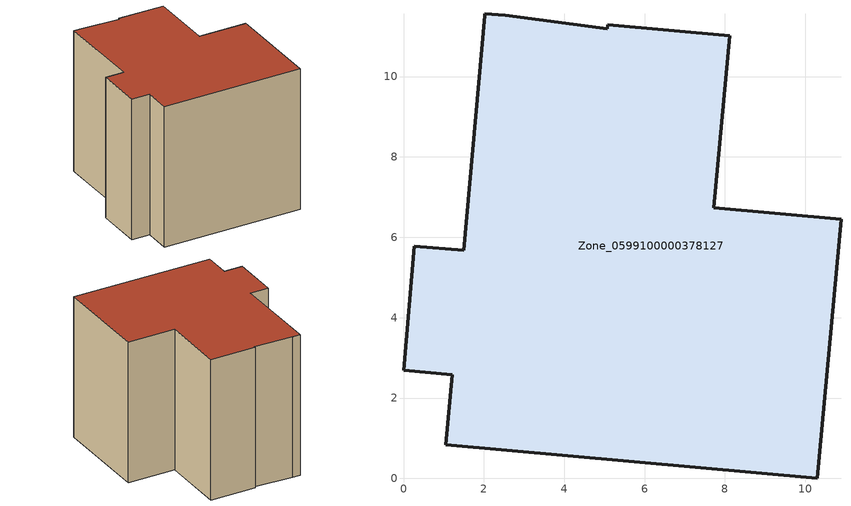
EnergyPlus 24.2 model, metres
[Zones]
Zone_0599100000378127
 floor ground (C_G): 7.73,6.74 10.89,6.45 10.3,0 1.06,0.83 1.22,2.58 0,2.69 0.27,5.77 1.49,5.68 2.02,11.51 2.03,11.57 2.53,11.52 5.08,11.18 5.09,11.29 8.11,11.02 z0
 wall outside (C_F): 10.89,6.45 7.73,6.74 8.11,11.02 5.09,11.29 5.08,11.18 2.53,11.52 2.03,11.57 2.02,11.51 1.49,5.68 0.27,5.77 0,2.69 1.22,2.58 1.06,0.83 10.3,0 10.89,6.45 z0:9.49
 roof outside (C_R): 5.08,11.18 2.53,11.52 2.03,11.57 2.02,11.51 1.49,5.68 0.27,5.77 0,2.69 1.22,2.58 1.06,0.83 10.3,0 10.89,6.45 7.73,6.74 8.11,11.02 5.09,11.29 z9.49
[BUILDING]
Pand.0599100000378127: North Axis=0; Terrain=City; Loads Convergence Tolerance Value=0.04; Temperature Convergence Tolerance Value=0.4; Solar Distribution=FullExterior; Maximum Number of Warmup Days=25; Minimum Number of Warmup Days=1
[Site:Location]
Rotterdam.The.Hague.AP_ZH_NLD Design_Conditions: Latitude=51.96; Longitude=4.45; Time Zone=1; Elevation=-4.5
[SITE:GROUNDTEMPERATURE:BUILDINGSURFACE]
18, 18, 18, 18, 18, 18, 18, 18, 18, 18, 18, 18
[MATERIAL] Thermal Absorptance=0.9; Solar Absorptance=0.7; Visible Absorptance=0.7
Name | Roughness | Thickness | Conductivity | Density | Specific Heat
G.TC.1992-2005 | MediumSmooth | 0.15 | 0.06 | 540 | 1210
F.TC.1992-2005 | Rough | 0.3 | 0.12 | 1920 | 840
R.TC.1992-2005 | MediumRough | 0.2 | 0.08 | 1500 | 1000
[CONSTRUCTION]
C_G: G.TC.1992-2005
C_F: F.TC.1992-2005
C_R: R.TC.1992-2005
[ZONE]
Zone_0599100000378127: Type=1; Multiplier=1; Ceiling Height=Autocalculate; Volume=Autocalculate; Floor Area=autocalculate; Part of Total Floor Area=Yes
[ZONEINFILTRATION:DESIGNFLOWRATE]
Infil_Zone_0599100000378127: Zone or ZoneList or Space or SpaceList=Zone_0599100000378127; Schedule=AlwaysOn; Design Flow Rate Calculation Method=Flow/Area; Flow Rate per Floor Area=0.0015; Constant Term Coefficient=1; Temperature Term Coefficient=0; Velocity Term Coefficient=0; Velocity Squared Term Coefficient=0
[HVACTEMPLATE:ZONE:IDEALLOADSAIRSYSTEM]
Zone_0599100000378127: Maximum Heating Supply Air Temperature=50; Minimum Cooling Supply Air Temperature=13; Maximum Heating Supply Air Humidity Ratio=0.0156; Minimum Cooling Supply Air Humidity Ratio=0.0077; Heating Limit=NoLimit; Cooling Limit=NoLimit; Dehumidification Control Type=ConstantSensibleHeatRatio; Cooling Sensible Heat Ratio=0.7; Dehumidification Setpoint=60; Humidification Control Type=None; Humidification Setpoint=30; Outdoor Air Method=None; Outdoor Air Flow Rate per Person=0.00944; Outdoor Air Flow Rate per Zone Floor Area=0; Outdoor Air Flow Rate per Zone=0; Demand Controlled Ventilation Type=None; Outdoor Air Economizer Type=NoEconomizer; Heat Recovery Type=None; Sensible Heat Recovery Effectiveness=0.7; Latent Heat Recovery Effectiveness=0.65
[ZONECONTROL:THERMOSTAT]
ThermostatControl_Zone_0599100000378127: Zone or ZoneList=Zone_0599100000378127; Control Type Schedule=DualSetpointControlType; Control 1=Thermostat_Zone_0599100000378127; Temperature Difference Between Cutout And Setpoint=0
[THERMOSTATSETPOINT:DUALSETPOINT]
Thermostat_Zone_0599100000378127: Heating Setpoint Temperature Schedule=HeatingSetpoint_Zone_0599100000378127; Cooling Setpoint Temperature Schedule=CoolingSetpoint_Zone_0599100000378127
[SCHEDULE:COMPACT]
HeatingSetpoint_Zone_0599100000378127: Through: 12/31, For: AllDays, Until: 24:00, 21
CoolingSetpoint_Zone_0599100000378127: Through: 12/31, For: AllDays, Until: 24:00, 24
DualSetpointControlType: Through: 12/31, For: AllDays, Until: 24:00, 4
AlwaysOn: Through: 12/31, For: AllDays, Until: 24:00, 1
